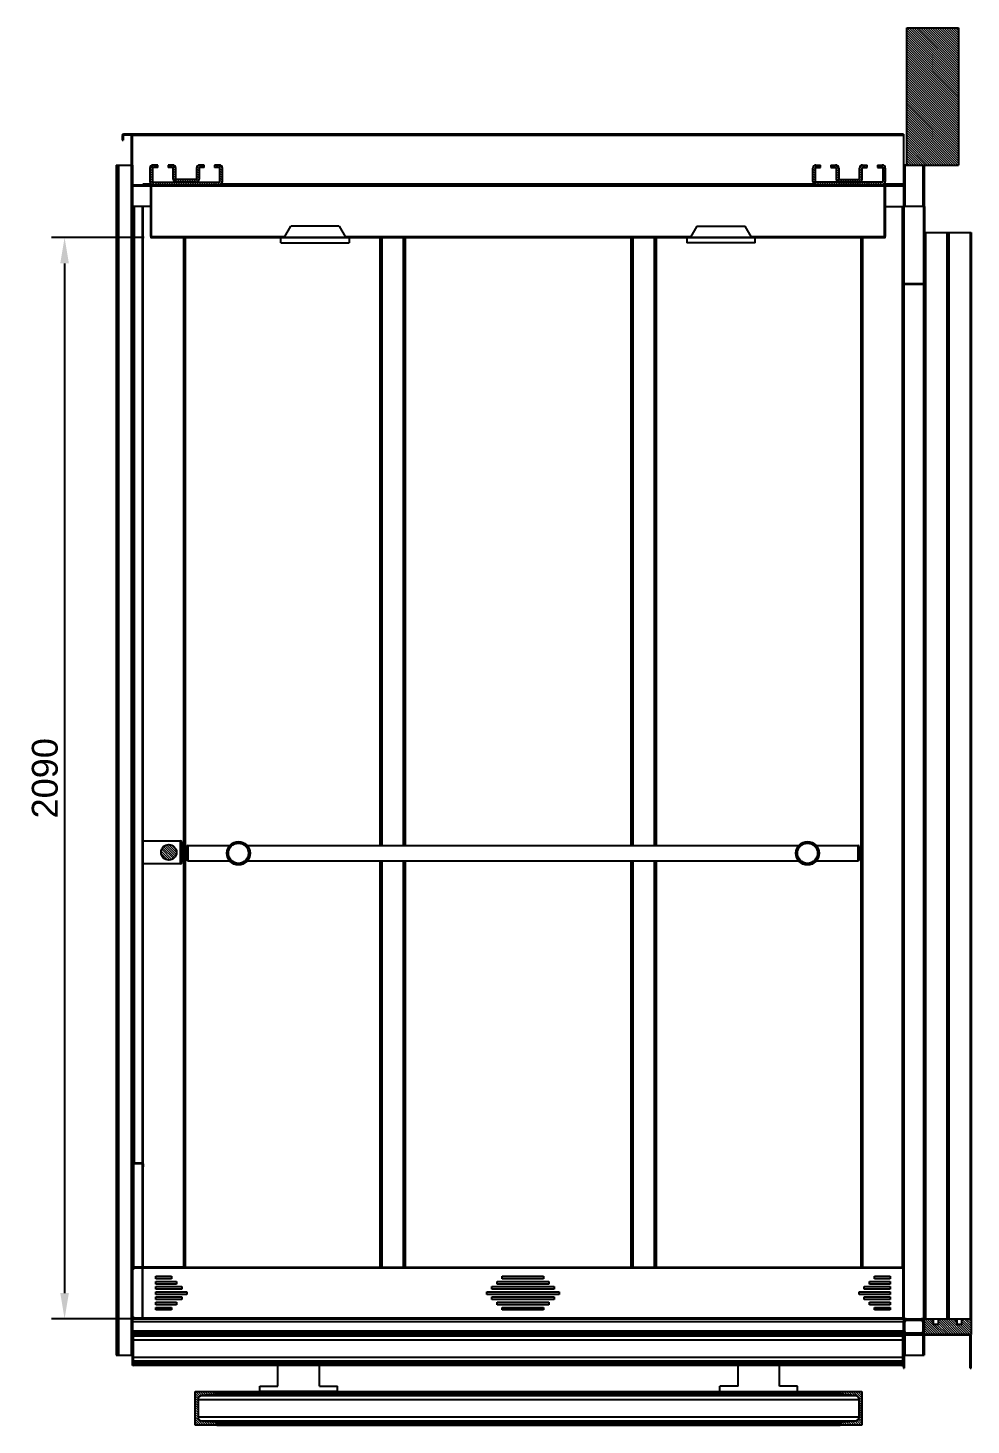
# Model space of a CAD drawing. Header units: millimetres. Extents: x -184 to 1878, y -156 to 4845.
# Drawn here: x -141 to 1682, y 2145 to 4845 of the extents above; entities that cross this region are included whole.
import ezdxf

# ---------------------------------------------------------------- set-up
doc = ezdxf.new("R2010")
doc.units = ezdxf.units.MM
doc.styles.get("Standard").update_dxf_attribs({"font": 'arial.ttf'})
doc.dimstyles.new('DimStyleALP', dxfattribs={"dimscale": 20, "dimtxt": 2.5, "dimasz": 2.5, "dimexe": 1.25, "dimexo": 0.625, "dimtad": 1, "dimdsep": 46, "dimtxsty": 'Standard', "dimcen": 2.5, "dimclrd": 60, "dimclre": 60, "dimadec": 0, "dimazin": 0, "dimtfac": 1, "dimtofl": 0, "dimtmove": 0, "dimatfit": 3, "dimfxl": 1, "dimarcsym": 0})
pattern_1 = [(315, (-221079.092, 46564.7524), (2.24506403, 2.24506403), [])]
pattern_2 = [(315, (-220979.092, 46564.7524), (2.24506403, 2.24506403), [])]

# ---------------------------------------------------------------- blocks, each defined once
blk = doc.blocks.new('*D0')
at = {"color": 60, "linetype": 'ByBlock', "lineweight": -2, "transparency": 16777216}
for p, q in [((84, 4440.2), (-95, 4440.2)), ((-70, 4390.2), (-70, 2400.2)), ((84, 2350.2), (-95, 2350.2))]:
    blk.add_line(p, q, dxfattribs=at)
at = {"color": 60, "transparency": 16777216}
for points in [[(-78.3, 4390.2), (-61.7, 4390.2), (-70, 4440.2)], [(-78.3, 2400.2), (-61.7, 2400.2), (-70, 2350.2)]]:
    blk.add_solid(points, dxfattribs=at)
at = {"layer": 'Defpoints', "color": 0, "transparency": 16777216}
for p in [(96.5, 4440.2), (-70, 2350.2), (96.5, 2350.2)]:
    blk.add_point(p, dxfattribs=at)
at = {"color": 0, "transparency": 16777216, "insert": (-108, 3395.2), "char_height": 50, "attachment_point": 5, "rotation": 90}
blk.add_mtext('2090', dxfattribs=at)

msp = doc.modelspace()

# ---------------------------------------------------------------- hatches: boundary and pattern name
at = {"linetype": 'Continuous', "lineweight": 18}
h = msp.add_hatch(dxfattribs=at)
h.set_pattern_fill('ANSI31', angle=-90, style=0)
h.set_pattern_definition(pattern_2)
h.paths.add_polyline_path([(1558, 4580.219), (1558, 4845.219), (1658, 4845.219), (1658, 4580.219)], flags=0)
h = msp.add_hatch(dxfattribs=at)
h.set_pattern_fill('ANSI31', angle=-90, style=0)
h.set_pattern_definition(pattern_1)
h.paths.add_polyline_path([(60, 2280.219), (60, 4580.219), (61.5, 4580.219), (61.5, 2280.219)], flags=0)
h = msp.add_hatch(dxfattribs=at)
h.set_pattern_fill('ANSI31', angle=-90, style=0)
h.set_pattern_definition(pattern_1)
edge = h.paths.add_edge_path(flags=0)
edge.add_line((110, 4580.219), (110, 4575.219))
edge.add_line((110, 4575.219), (101, 4575.219))
edge.add_arc((101, 4574.219), 1, 450, 540)
edge.add_line((100, 4574.219), (100, 4548.219))
edge.add_arc((101, 4548.219), 1, 540, 630)
edge.add_line((101, 4547.219), (229, 4547.219))
edge.add_arc((229, 4548.219), 1, 270, 360)
edge.add_line((230, 4548.219), (230, 4574.219))
edge.add_arc((229, 4574.219), 1, 360, 450)
edge.add_line((229, 4575.219), (220, 4575.219))
edge.add_line((220, 4575.219), (220, 4580.219))
edge.add_line((220, 4580.219), (229, 4580.219))
edge.add_arc((229, 4574.219), 6, 360, 450, ccw=False)
edge.add_line((235, 4574.219), (235, 4548.219))
edge.add_arc((229, 4548.219), 6, 270, 360, ccw=False)
edge.add_line((229, 4542.219), (101, 4542.219))
edge.add_arc((101, 4548.219), 6, 540, 630, ccw=False)
edge.add_line((95, 4548.219), (95, 4574.219))
edge.add_arc((101, 4574.219), 6, 450, 540, ccw=False)
edge.add_line((101, 4580.219), (110, 4580.219))
h = msp.add_hatch(dxfattribs=at)
h.set_pattern_fill('ANSI31', angle=-90, style=0)
h.set_pattern_definition(pattern_1)
edge = h.paths.add_edge_path(flags=0)
edge.add_line((200, 4580.219), (200, 4575.219))
edge.add_line((200, 4575.219), (191, 4575.219))
edge.add_arc((191, 4574.219), 1, 450, 540)
edge.add_line((190, 4574.219), (190, 4553.219))
edge.add_arc((184, 4553.219), 6, 270, 360, ccw=False)
edge.add_line((184, 4547.219), (146, 4547.219))
edge.add_arc((146, 4553.219), 6, 540, 630, ccw=False)
edge.add_line((140, 4553.219), (140, 4574.219))
edge.add_arc((139, 4574.219), 1, 360, 450)
edge.add_line((139, 4575.219), (130, 4575.219))
edge.add_line((130, 4575.219), (130, 4580.219))
edge.add_line((130, 4580.219), (139, 4580.219))
edge.add_arc((139, 4574.219), 6, 360, 450, ccw=False)
edge.add_line((145, 4574.219), (145, 4553.219))
edge.add_arc((146, 4553.219), 1, 540, 630)
edge.add_line((146, 4552.219), (184, 4552.219))
edge.add_arc((184, 4553.219), 1, 270, 360)
edge.add_line((185, 4553.219), (185, 4574.219))
edge.add_arc((191, 4574.219), 6, 450, 540, ccw=False)
edge.add_line((191, 4580.219), (200, 4580.219))
h = msp.add_hatch(dxfattribs=at)
h.set_pattern_fill('ANSI31', angle=-90, style=0)
h.set_pattern_definition(pattern_2)
edge = h.paths.add_edge_path(flags=0)
edge.add_line((1501.5, 4575.219), (1501.5, 4580.219))
edge.add_line((1501.5, 4580.219), (1510.5, 4580.219))
edge.add_arc((1510.5, 4574.219), 6, 360, 450, ccw=False)
edge.add_line((1516.5, 4574.219), (1516.5, 4548.219))
edge.add_arc((1510.5, 4548.219), 6, 270, 360, ccw=False)
edge.add_line((1510.5, 4542.219), (1382.5, 4542.219))
edge.add_arc((1382.5, 4548.219), 6, 540, 630, ccw=False)
edge.add_line((1376.5, 4548.219), (1376.5, 4574.219))
edge.add_arc((1382.5, 4574.219), 6, 450, 540, ccw=False)
edge.add_line((1382.5, 4580.219), (1391.5, 4580.219))
edge.add_line((1391.5, 4580.219), (1391.5, 4575.219))
edge.add_line((1391.5, 4575.219), (1382.5, 4575.219))
edge.add_arc((1382.5, 4574.219), 1, 450, 540)
edge.add_line((1381.5, 4574.219), (1381.5, 4548.219))
edge.add_arc((1382.5, 4548.219), 1, 540, 630)
edge.add_line((1382.5, 4547.219), (1510.5, 4547.219))
edge.add_arc((1510.5, 4548.219), 1, 270, 360)
edge.add_line((1511.5, 4548.219), (1511.5, 4574.219))
edge.add_arc((1510.5, 4574.219), 1, 360, 450)
edge.add_line((1510.5, 4575.219), (1501.5, 4575.219))
h = msp.add_hatch(dxfattribs=at)
h.set_pattern_fill('ANSI31', angle=-90, style=0)
h.set_pattern_definition(pattern_2)
edge = h.paths.add_edge_path(flags=0)
edge.add_line((1411.5, 4575.219), (1411.5, 4580.219))
edge.add_line((1411.5, 4580.219), (1420.5, 4580.219))
edge.add_arc((1420.5, 4574.219), 6, 360, 450, ccw=False)
edge.add_line((1426.5, 4574.219), (1426.5, 4553.219))
edge.add_arc((1427.5, 4553.219), 1, 540, 630)
edge.add_line((1427.5, 4552.219), (1465.5, 4552.219))
edge.add_arc((1465.5, 4553.219), 1, 270, 360)
edge.add_line((1466.5, 4553.219), (1466.5, 4574.219))
edge.add_arc((1472.5, 4574.219), 6, 450, 540, ccw=False)
edge.add_line((1472.5, 4580.219), (1481.5, 4580.219))
edge.add_line((1481.5, 4580.219), (1481.5, 4575.219))
edge.add_line((1481.5, 4575.219), (1472.5, 4575.219))
edge.add_arc((1472.5, 4574.219), 1, 450, 540)
edge.add_line((1471.5, 4574.219), (1471.5, 4553.219))
edge.add_arc((1465.5, 4553.219), 6, 270, 360, ccw=False)
edge.add_line((1465.5, 4547.219), (1427.5, 4547.219))
edge.add_arc((1427.5, 4553.219), 6, 540, 630, ccw=False)
edge.add_line((1421.5, 4553.219), (1421.5, 4574.219))
edge.add_arc((1420.5, 4574.219), 1, 360, 450)
edge.add_line((1420.5, 4575.219), (1411.5, 4575.219))
h = msp.add_hatch(dxfattribs=at)
h.set_pattern_fill('ANSI31', angle=-90, style=0)
h.set_pattern_definition(pattern_2)
edge = h.paths.add_edge_path(flags=0)
edge.add_line((1561.5, 4580.219), (1561.5, 4579.419))
edge.add_line((1561.5, 4579.419), (1553.3, 4579.419))
edge.add_arc((1553.3, 4578.419), 1, 450, 540)
edge.add_line((1552.3, 4578.419), (1552.3, 4352.019))
edge.add_arc((1553.3, 4352.019), 1, 540, 630)
edge.add_line((1553.3, 4351.019), (1589.7, 4351.019))
edge.add_arc((1589.7, 4352.019), 1, 270, 360)
edge.add_line((1590.7, 4352.019), (1590.7, 4380.219))
edge.add_line((1590.7, 4380.219), (1591.5, 4380.219))
edge.add_line((1591.5, 4380.219), (1591.5, 4352.019))
edge.add_arc((1589.7, 4352.019), 1.8, 270, 360, ccw=False)
edge.add_line((1589.7, 4350.219), (1553.3, 4350.219))
edge.add_arc((1553.3, 4352.019), 1.8, 540, 630, ccw=False)
edge.add_line((1551.5, 4352.019), (1551.5, 4578.419))
edge.add_arc((1553.3, 4578.419), 1.8, 450, 540, ccw=False)
edge.add_line((1553.3, 4580.219), (1561.5, 4580.219))
h = msp.add_hatch(dxfattribs=at)
h.set_pattern_fill('ANSI31', angle=-90, style=0)
h.set_pattern_definition(pattern_1)
h.paths.add_polyline_path([(61.5, 4480.219), (63, 4480.219), (63, 2651.019), (61.5, 2651.019)], flags=0)
h = msp.add_hatch(dxfattribs=at)
h.set_pattern_fill('ANSI31', angle=-90, style=0)
h.set_pattern_definition(pattern_1)
edge = h.paths.add_edge_path(flags=0)
edge.add_arc((131.5, 3252.019), 15, 270, 630, ccw=False)
h = msp.add_hatch(dxfattribs=at)
h.set_pattern_fill('ANSI31', angle=-90, style=0)
h.set_pattern_definition(pattern_1)
edge = h.paths.add_edge_path(flags=0)
edge.add_line((82.3, 2644.219), (81.5, 2644.219))
edge.add_line((81.5, 2644.219), (81.5, 2649.219))
edge.add_arc((80.5, 2649.219), 1, 360, 450)
edge.add_line((80.5, 2650.219), (62.5, 2650.219))
edge.add_arc((62.5, 2649.219), 1, 450, 540)
edge.add_line((61.5, 2649.219), (61.5, 2644.219))
edge.add_line((61.5, 2644.219), (60.7, 2644.219))
edge.add_line((60.7, 2644.219), (60.7, 2649.219))
edge.add_arc((62.5, 2649.219), 1.8, 450, 540, ccw=False)
edge.add_line((62.5, 2651.019), (80.5, 2651.019))
edge.add_arc((80.5, 2649.219), 1.8, 360, 450, ccw=False)
edge.add_line((82.3, 2649.219), (82.3, 2644.219))
h = msp.add_hatch(dxfattribs=at)
h.set_pattern_fill('ANSI31', angle=-90, style=0)
h.set_pattern_definition(pattern_1)
h.paths.add_polyline_path([(80.7, 2450.219), (80.7, 2650.219), (81.5, 2650.219), (81.5, 2450.219)], flags=0)
h = msp.add_hatch(dxfattribs=at)
h.set_pattern_fill('ANSI31', angle=-90, style=0)
h.set_pattern_definition(pattern_1)
edge = h.paths.add_edge_path(flags=0)
edge.add_line((61.5, 2355.219), (62.3, 2355.219))
edge.add_line((62.3, 2355.219), (62.3, 2352.019))
edge.add_arc((63.3, 2352.019), 1, 540, 630)
edge.add_line((63.3, 2351.019), (79.7, 2351.019))
edge.add_arc((79.7, 2352.019), 1, 270, 360)
edge.add_line((80.7, 2352.019), (80.7, 2448.419))
edge.add_arc((79.7, 2448.419), 1, 360, 450)
edge.add_line((79.7, 2449.419), (63.3, 2449.419))
edge.add_arc((63.3, 2448.419), 1, 450, 540)
edge.add_line((62.3, 2448.419), (62.3, 2445.219))
edge.add_line((62.3, 2445.219), (61.5, 2445.219))
edge.add_line((61.5, 2445.219), (61.5, 2448.419))
edge.add_arc((63.3, 2448.419), 1.8, 450, 540, ccw=False)
edge.add_line((63.3, 2450.219), (79.7, 2450.219))
edge.add_arc((79.7, 2448.419), 1.8, 360, 450, ccw=False)
edge.add_line((81.5, 2448.419), (81.5, 2352.019))
edge.add_arc((79.7, 2352.019), 1.8, 270, 360, ccw=False)
edge.add_line((79.7, 2350.219), (63.3, 2350.219))
edge.add_arc((63.3, 2352.019), 1.8, 540, 630, ccw=False)
edge.add_line((61.5, 2352.019), (61.5, 2355.219))
h = msp.add_hatch(dxfattribs=at)
h.set_pattern_fill('ANSI31', angle=-90, style=0)
h.set_pattern_definition(pattern_2)
edge = h.paths.add_edge_path(flags=0)
edge.add_line((1556.7, 2350.219), (1586.3, 2350.219))
edge.add_arc((1586.3, 2345.019), 5.2, 360, 450, ccw=False)
edge.add_line((1591.5, 2345.019), (1591.5, 2325.419))
edge.add_arc((1586.3, 2325.419), 5.2, 270, 360, ccw=False)
edge.add_line((1586.3, 2320.219), (1556.7, 2320.219))
edge.add_arc((1556.7, 2325.419), 5.2, 540, 630, ccw=False)
edge.add_line((1551.5, 2325.419), (1551.5, 2345.019))
edge.add_arc((1556.7, 2345.019), 5.2, 450, 540, ccw=False)
edge = h.paths.add_edge_path(flags=0)
edge.add_arc((1586.3, 2325.419), 2.6, 270, 360)
edge.add_line((1588.9, 2325.419), (1588.9, 2345.019))
edge.add_arc((1586.3, 2345.019), 2.6, 360, 450)
edge.add_line((1586.3, 2347.619), (1556.7, 2347.619))
edge.add_arc((1556.7, 2345.019), 2.6, 450, 540)
edge.add_line((1554.1, 2345.019), (1554.1, 2325.419))
edge.add_arc((1556.7, 2325.419), 2.6, 540, 630)
edge.add_line((1556.7, 2322.819), (1586.3, 2322.819))
h = msp.add_hatch(dxfattribs=at)
h.set_pattern_fill('ANSI31', angle=-90, style=0)
h.set_pattern_definition(pattern_2)
h.paths.add_polyline_path([(1682.3, 2350.219), (1682.3, 2320.219), (1591.5, 2320.219), (1591.5, 2350.219), (1609.2, 2350.219), (1609.2, 2340.219), (1619.2, 2340.219), (1619.2, 2350.219), (1654.6, 2350.219), (1654.6, 2340.219), (1664.6, 2340.219), (1664.6, 2350.219)], flags=0)
h = msp.add_hatch(dxfattribs=at)
h.set_pattern_fill('ANSI31', angle=-90, style=0)
h.set_pattern_definition(pattern_2)
edge = h.paths.add_edge_path()
edge.add_line((1682.3, 2255.219), (1680.8, 2255.219))
edge.add_line((1680.8, 2255.219), (1680.8, 2317.719))
edge.add_arc((1679.8, 2317.719), 1, 0, 90)
edge.add_line((1679.8, 2318.719), (1554, 2318.719))
edge.add_arc((1554, 2317.719), 1, 90.001899, 180.000105)
edge.add_line((1553, 2317.719), (1553, 2255.219))
edge.add_line((1553, 2255.219), (1551.5, 2255.219))
edge.add_line((1551.5, 2255.219), (1551.5, 2317.719))
edge.add_arc((1553.996, 2317.723), 2.496, 89.917788, 180.082246, ccw=False)
edge.add_line((1554, 2320.219), (1679.8, 2320.219))
edge.add_arc((1679.8, 2317.719), 2.5, 0, 90, ccw=False)
edge.add_line((1682.3, 2317.719), (1682.3, 2255.219))
h = msp.add_hatch(dxfattribs=at)
h.set_pattern_fill('ANSI31', angle=-90, style=0)
h.set_pattern_definition([(315, (-221123.092, 46564.7524), (2.24506403, 2.24506403), [])])
edge = h.paths.add_edge_path(flags=0)
edge.add_line((194.902, 2153.407), (220.819, 2151.334))
edge.add_arc((220.5, 2147.347), 4, 360, 445.426, ccw=False)
edge.add_line((224.5, 2147.347), (224.5, 2145.219))
edge.add_line((224.5, 2145.219), (182.5, 2145.219))
edge.add_line((182.5, 2145.219), (182.5, 2210.219))
edge.add_line((182.5, 2210.219), (224.5, 2210.219))
edge.add_line((224.5, 2210.219), (224.5, 2208.092))
edge.add_arc((220.5, 2208.092), 4, 274.574, 360, ccw=False)
edge.add_line((220.819, 2204.105), (194.902, 2202.032))
edge.add_arc((195.5, 2194.555), 7.5, 454.574, 540)
edge.add_line((188, 2194.555), (188, 2160.883))
edge.add_arc((195.5, 2160.883), 7.5, 540, 625.426)
h = msp.add_hatch(dxfattribs=at)
h.set_pattern_fill('ANSI31', angle=-90, style=0)
h.set_pattern_definition([(315, (-221023.592, 46564.7524), (2.24506403, 2.24506403), [])])
edge = h.paths.add_edge_path(flags=0)
edge.add_line((1429.3, 2145.219), (1429.3, 2147.347))
edge.add_arc((1433.3, 2147.347), 4, 454.574, 540, ccw=False)
edge.add_line((1432.981, 2151.334), (1458.898, 2153.407))
edge.add_arc((1458.3, 2160.883), 7.5, 274.574, 360)
edge.add_line((1465.8, 2160.883), (1465.8, 2194.555))
edge.add_arc((1458.3, 2194.555), 7.5, 360, 445.426)
edge.add_line((1458.898, 2202.032), (1432.981, 2204.105))
edge.add_arc((1433.3, 2208.092), 4, 540, 625.426, ccw=False)
edge.add_line((1429.3, 2208.092), (1429.3, 2210.219))
edge.add_line((1429.3, 2210.219), (1471.3, 2210.219))
edge.add_line((1471.3, 2210.219), (1471.3, 2145.219))
edge.add_line((1471.3, 2145.219), (1429.3, 2145.219))

# ---------------------------------------------------------------- linework, layer by layer
at = {"color": 7, "linetype": 'Continuous', "lineweight": 25}
for p, q in [((1558, 4845.22), (1658, 4845.22)), ((1558, 4580.219), (1558, 4845.22)), ((1658, 4845.22), (1658, 4580.219)), ((41.5, 4637.219), (43.5, 4637.219)), ((41.5, 4637.219), (41.5, 4628.219)), ((41.5, 4628.219), (43.5, 4628.219)), ((43.5, 4637.219), (43.5, 4628.219)), ((44.5, 4638.219), (44.5, 4640.219)), ((58.5, 4640.219), (44.5, 4640.219)), ((58.5, 4638.219), (44.5, 4638.219)), ((58.5, 4638.219), (58.5, 4640.219)), ((1551.5, 4640.219), (58.519, 4640.219)), ((61.5, 4637.219), (59.5, 4637.219)), ((59.5, 4580.219), (59.5, 4637.219)), ((61.5, 4580.219), (61.5, 4637.219)), ((1551.5, 4640.219), (1551.5, 4637.22)), ((1551.5, 4637.22), (1551.5, 4580.219)), ((29.5, 4580.219), (31, 4580.219)), ((30, 4580.219), (30, 2280.219)), ((31, 4580.219), (32.5, 4580.219)), ((31.5, 4580.219), (31.5, 2280.219)), ((32.5, 4580.219), (33.5, 4580.219)), ((33, 4580.219), (33, 2280.219)), ((34, 4580.219), (34, 2280.219)), ((34, 4580.219), (59, 4580.219)), ((59, 4580.219), (60, 4580.219)), ((59, 4580.219), (59, 2280.219)), ((61.5, 4580.219), (60, 4580.219)), ((60, 4580.219), (60, 2280.219)), ((61.5, 4580.219), (61.5, 2280.219)), ((95, 4574.219), (95, 4548.219)), ((100, 4574.219), (100, 4548.219)), ((110, 4580.219), (101, 4580.219)), ((110, 4575.22), (101, 4575.22)), ((110, 4575.22), (110, 4580.219)), ((139, 4580.219), (130, 4580.219)), ((130, 4580.219), (130, 4575.22)), ((139, 4575.22), (130, 4575.22)), ((140, 4553.219), (140, 4574.219)), ((145, 4553.219), (145, 4574.219)), ((185, 4574.219), (185, 4553.219)), ((190, 4574.219), (190, 4553.219)), ((200, 4580.219), (191, 4580.219)), ((200, 4575.22), (191, 4575.22)), ((200, 4575.22), (200, 4580.219)), ((229, 4580.219), (220, 4580.219)), ((220, 4580.219), (220, 4575.22)), ((229, 4575.22), (220, 4575.22)), ((230, 4548.219), (230, 4574.219)), ((235, 4548.219), (235, 4574.219)), ((1376.5, 4548.219), (1376.5, 4574.219)), ((1381.5, 4548.219), (1381.5, 4574.219)), ((1382.5, 4580.219), (1391.5, 4580.219)), ((1382.5, 4575.22), (1391.5, 4575.22)), ((1391.5, 4575.22), (1391.5, 4580.219)), ((1411.5, 4580.219), (1420.5, 4580.219)), ((1411.5, 4580.219), (1411.5, 4575.22)), ((1411.5, 4575.22), (1420.5, 4575.22)), ((1421.5, 4574.219), (1421.5, 4553.219)), ((1426.5, 4574.219), (1426.5, 4553.219)), ((1466.5, 4553.219), (1466.5, 4574.219)), ((1471.5, 4553.219), (1471.5, 4574.219)), ((1472.5, 4580.219), (1481.5, 4580.219)), ((1472.5, 4575.22), (1481.5, 4575.22)), ((1481.5, 4575.22), (1481.5, 4580.219)), ((1501.5, 4580.219), (1510.5, 4580.219)), ((1501.5, 4580.219), (1501.5, 4575.22)), ((1501.5, 4575.22), (1510.5, 4575.22)), ((1511.5, 4574.219), (1511.5, 4548.219)), ((1516.5, 4574.219), (1516.5, 4548.219)), ((1551.5, 4580.219), (1553.3, 4580.219)), ((1551.5, 4580.219), (1551.5, 4578.419)), ((1551.5, 4578.419), (1551.5, 4352.019)), ((1552.3, 4578.419), (1552.3, 4352.019)), ((1561.5, 4580.219), (1553.3, 4580.219)), ((1561.5, 4579.42), (1553.3, 4579.42)), ((1558, 4580.219), (1658, 4580.219)), ((1561.5, 4579.42), (1561.5, 4580.219)), ((1591.5, 4580.219), (1591.5, 4500.219)), ((61.5, 4542.22), (1551.5, 4542.22)), ((61.5, 4542.22), (61.5, 4540.219)), ((61.5, 4540.219), (1551.5, 4540.219)), ((96.5, 4540.219), (97.3, 4540.219)), ((96.5, 4442.019), (96.5, 4540.219)), ((97.3, 4442.019), (97.3, 4540.219)), ((98.007, 4442.019), (98.007, 4540.219)), ((101, 4547.219), (229, 4547.219)), ((101, 4542.22), (229, 4542.22)), ((184, 4552.22), (146, 4552.22)), ((184, 4547.219), (146, 4547.219)), ((1510.5, 4547.219), (1382.5, 4547.219)), ((1510.5, 4542.22), (1382.5, 4542.22)), ((1427.5, 4552.22), (1465.5, 4552.22)), ((1427.5, 4547.219), (1465.5, 4547.219)), ((1514.993, 4442.019), (1514.993, 4540.219)), ((1515.7, 4540.219), (1516.5, 4540.219)), ((1515.7, 4540.219), (1515.7, 4442.019)), ((1516.5, 4540.219), (1516.5, 4442.019)), ((1551.5, 4540.219), (1551.5, 4542.22)), ((61.5, 4501.019), (62.3, 4501.019)), ((62.3, 4501.019), (62.3, 4480.219)), ((63, 4501.019), (62.3, 4501.019)), ((63, 4501.019), (64.8, 4501.019)), ((63, 4501.019), (63, 4480.219)), ((64.8, 4501.019), (64.8, 2651.019)), ((64.8, 4501.019), (79.7, 4501.019)), ((79.7, 4501.019), (79.7, 2651.019)), ((79.7, 4501.019), (81.5, 4501.019)), ((81.5, 4501.019), (81.5, 2651.019)), ((96.5, 4500.219), (81.5, 4500.219)), ((98.007, 4500.219), (97.3, 4500.219)), ((1514.993, 4500.219), (1515.7, 4500.219)), ((1516.5, 4500.219), (1548.9, 4500.219)), ((1548.9, 4500.219), (1548.9, 2450.219)), ((1548.9, 4500.219), (1550.7, 4500.219)), ((1550.7, 4500.219), (1551.5, 4500.219)), ((1550.7, 4500.219), (1550.7, 2350.219)), ((1552.5, 4500.219), (1552.3, 4500.219)), ((1590.5, 4500.219), (1552.5, 4500.219)), ((1592.3, 4500.219), (1590.5, 4500.219)), ((1592.3, 4500.219), (1592.3, 2350.219)), ((61.5, 4480.219), (63, 4480.219)), ((61.5, 4480.219), (61.5, 2651.019)), ((63, 4480.219), (63, 2651.019)), ((355.081, 4441.019), (367.32, 4462.219)), ((460.679, 4462.219), (367.32, 4462.219)), ((460.679, 4462.219), (472.919, 4441.019)), ((1152.32, 4462.219), (1140.081, 4441.019)), ((1152.32, 4462.219), (1245.679, 4462.219)), ((1257.919, 4441.019), (1245.679, 4462.219)), ((98.3, 4441.019), (1514.7, 4441.019)), ((98.3, 4440.22), (1514.7, 4440.22)), ((161.5, 4440.22), (161.5, 2450.219)), ((348, 4430.22), (348, 4440.22)), ((348, 4430.22), (480, 4430.22)), ((480, 4440.22), (480, 4430.22)), ((541.5, 4440.22), (541.5, 3265.22)), ((586.5, 4440.22), (586.5, 3265.22)), ((1026.5, 4440.22), (1026.5, 3265.219)), ((1071.5, 4440.22), (1071.5, 3265.219)), ((1133, 4440.22), (1133, 4430.22)), ((1265, 4430.22), (1133, 4430.22)), ((1265, 4430.22), (1265, 4440.22)), ((1470.7, 4440.22), (1470.7, 2450.219)), ((1592.3, 4450.22), (1594.1, 4450.22)), ((1592.3, 4450.22), (1592.3, 2350.219)), ((1594.1, 4450.22), (1635.5, 4450.22)), ((1594.1, 4450.22), (1594.1, 2350.219)), ((1635.5, 4450.22), (1635.5, 2350.219)), ((1635.5, 4450.22), (1637.3, 4450.22)), ((1637.3, 4450.22), (1639.1, 4450.22)), ((1637.3, 4450.22), (1637.3, 2350.219)), ((1639.1, 4450.22), (1680.5, 4450.22)), ((1639.1, 4450.22), (1639.1, 2350.219)), ((1680.5, 4450.22), (1680.5, 2350.219)), ((1680.5, 4450.22), (1682.3, 4450.22)), ((1682.3, 4450.22), (1682.3, 2350.219)), ((1591.5, 4380.219), (1590.7, 4380.219)), ((1590.7, 4352.019), (1590.7, 4380.219)), ((1591.5, 4352.019), (1591.5, 4380.219)), ((1553.3, 4351.02), (1589.7, 4351.02)), ((1553.3, 4350.219), (1589.7, 4350.219)), ((81.5, 3274.519), (153.5, 3274.519)), ((156.5, 3252.019), (156.5, 3271.519)), ((156.5, 3232.519), (156.5, 3252.019)), ((166.1, 3262.219), (166.1, 3250.219)), ((166.1, 3250.219), (166.1, 3238.219)), ((169.1, 3265.219), (249.329, 3265.219)), ((282.87, 3265.219), (1349.329, 3265.219)), ((1382.87, 3265.219), (1463.1, 3265.219)), ((1466.1, 3250.219), (1466.1, 3262.219)), ((1466.1, 3238.219), (1466.1, 3250.219)), ((153.5, 3229.519), (81.5, 3229.519)), ((249.329, 3235.219), (169.1, 3235.219)), ((1349.329, 3235.219), (282.87, 3235.219)), ((541.5, 3235.22), (541.5, 2450.22)), ((586.5, 3235.22), (586.5, 2450.22)), ((1026.5, 3235.219), (1026.5, 2450.219)), ((1071.5, 3235.219), (1071.5, 2450.219)), ((1463.1, 3235.219), (1382.87, 3235.219)), ((60.7, 2649.219), (60.7, 2644.219)), ((63, 2651.019), (61.5, 2651.019)), ((61.5, 2649.219), (61.5, 2644.219)), ((62.3, 2650.199), (62.3, 2450.219)), ((80.5, 2651.019), (62.5, 2651.019)), ((80.5, 2650.219), (62.5, 2650.219)), ((63.3, 2650.219), (63.3, 2450.219)), ((79.7, 2650.219), (79.7, 2450.219)), ((80.5, 2651.019), (81.5, 2651.019)), ((81.5, 2650.219), (80.7, 2650.219)), ((80.7, 2650.219), (80.7, 2450.219)), ((81.5, 2651.019), (81.5, 2650.716)), ((81.5, 2650.219), (81.5, 2450.219)), ((81.5, 2644.219), (81.5, 2649.219)), ((82.3, 2644.219), (82.3, 2649.219)), ((60.7, 2644.219), (61.5, 2644.219)), ((81.5, 2644.219), (82.3, 2644.219)), ((61.5, 2450.219), (62.3, 2450.219)), ((61.5, 2448.419), (61.5, 2445.219)), ((61.5, 2445.219), (62.3, 2445.219)), ((62.3, 2450.219), (63.3, 2450.219)), ((62.3, 2448.419), (62.3, 2445.219)), ((79.7, 2450.219), (63.3, 2450.219)), ((79.7, 2449.419), (63.3, 2449.419)), ((79.7, 2450.219), (80.7, 2450.219)), ((80.7, 2450.219), (81.5, 2450.219)), ((80.7, 2352.019), (80.7, 2448.419)), ((159.7, 2450.219), (81.5, 2450.219)), ((81.5, 2352.019), (81.5, 2448.419)), ((106.5, 2427.719), (106.5, 2432.719)), ((106.5, 2432.719), (136.5, 2432.719)), ((136.5, 2432.719), (136.5, 2427.719)), ((161.5, 2450.219), (159.7, 2450.219)), ((161.5, 2450.219), (163.3, 2450.219)), ((163.3, 2450.219), (537.9, 2450.219)), ((539.7, 2450.22), (541.5, 2450.22)), ((541.5, 2450.22), (543.3, 2450.22)), ((543.3, 2450.22), (584.7, 2450.22)), ((584.7, 2450.22), (586.5, 2450.22)), ((586.5, 2450.22), (588.3, 2450.22)), ((588.3, 2450.22), (1024.7, 2450.219)), ((776.1, 2427.719), (776.1, 2432.719)), ((776.1, 2432.719), (856.1, 2432.719)), ((856.1, 2432.719), (856.1, 2427.719)), ((1024.7, 2450.219), (1026.5, 2450.219)), ((1026.5, 2450.219), (1028.3, 2450.219)), ((1028.3, 2450.219), (1069.7, 2450.219)), ((1069.7, 2450.219), (1071.5, 2450.219)), ((1071.5, 2450.219), (1073.3, 2450.219)), ((1075.1, 2450.219), (1468.9, 2450.219)), ((1468.9, 2450.219), (1470.7, 2450.219)), ((1470.7, 2450.219), (1472.5, 2450.219)), ((1472.5, 2450.219), (1548.9, 2450.219)), ((1495.7, 2427.719), (1495.7, 2432.719)), ((1495.7, 2432.719), (1525.7, 2432.719)), ((1525.7, 2432.719), (1525.7, 2427.719)), ((1548.9, 2450.219), (1550.7, 2450.219)), ((136.5, 2427.719), (106.5, 2427.719)), ((106.5, 2417.719), (106.5, 2422.719)), ((106.5, 2422.719), (146.5, 2422.719)), ((146.5, 2417.719), (106.5, 2417.719)), ((106.5, 2407.719), (106.5, 2412.719)), ((106.5, 2412.719), (156.5, 2412.719)), ((156.5, 2407.719), (106.5, 2407.719)), ((146.5, 2422.719), (146.5, 2417.719)), ((156.5, 2412.719), (156.5, 2407.719)), ((756.1, 2407.719), (756.1, 2412.719)), ((756.1, 2412.719), (876.1, 2412.719)), ((876.1, 2407.719), (756.1, 2407.719)), ((766.1, 2417.719), (766.1, 2422.719)), ((766.1, 2422.719), (866.1, 2422.719)), ((866.1, 2417.719), (766.1, 2417.719)), ((856.1, 2427.719), (776.1, 2427.719)), ((866.1, 2422.719), (866.1, 2417.719)), ((876.1, 2412.719), (876.1, 2407.719)), ((1475.7, 2407.719), (1475.7, 2412.719)), ((1475.7, 2412.719), (1525.7, 2412.719)), ((1525.7, 2407.719), (1475.7, 2407.719)), ((1485.7, 2417.719), (1485.7, 2422.719)), ((1485.7, 2422.719), (1525.7, 2422.719)), ((1525.7, 2417.719), (1485.7, 2417.719)), ((1525.7, 2427.719), (1495.7, 2427.719)), ((1525.7, 2422.719), (1525.7, 2417.719)), ((1525.7, 2412.719), (1525.7, 2407.719)), ((106.5, 2397.719), (106.5, 2402.719)), ((106.5, 2402.719), (166.5, 2402.719)), ((166.5, 2397.719), (106.5, 2397.719)), ((106.5, 2392.719), (156.5, 2392.719)), ((106.5, 2387.719), (106.5, 2392.719)), ((156.5, 2387.719), (106.5, 2387.719)), ((106.5, 2382.719), (146.5, 2382.719)), ((106.5, 2377.719), (106.5, 2382.719)), ((146.5, 2377.719), (106.5, 2377.719)), ((146.5, 2382.719), (146.5, 2377.719)), ((156.5, 2392.719), (156.5, 2387.719)), ((166.5, 2402.719), (166.5, 2397.719)), ((746.1, 2397.719), (746.1, 2402.719)), ((746.1, 2402.719), (886.1, 2402.719)), ((886.1, 2397.719), (746.1, 2397.719)), ((756.1, 2387.719), (756.1, 2392.719)), ((756.1, 2392.719), (876.1, 2392.719)), ((876.1, 2387.719), (756.1, 2387.719)), ((766.1, 2377.719), (766.1, 2382.719)), ((766.1, 2382.719), (866.1, 2382.719)), ((866.1, 2377.719), (766.1, 2377.719)), ((866.1, 2382.719), (866.1, 2377.719)), ((876.1, 2392.719), (876.1, 2387.719)), ((886.1, 2402.719), (886.1, 2397.719)), ((1465.7, 2397.719), (1465.7, 2402.719)), ((1465.7, 2402.719), (1525.7, 2402.719)), ((1525.7, 2397.719), (1465.7, 2397.719)), ((1475.7, 2387.719), (1475.7, 2392.719)), ((1475.7, 2392.719), (1525.7, 2392.719)), ((1525.7, 2387.719), (1475.7, 2387.719)), ((1485.7, 2377.719), (1485.7, 2382.719)), ((1485.7, 2382.719), (1525.7, 2382.719)), ((1525.7, 2377.719), (1485.7, 2377.719)), ((1525.7, 2402.719), (1525.7, 2397.719)), ((1525.7, 2392.719), (1525.7, 2387.719)), ((1525.7, 2382.719), (1525.7, 2377.719)), ((61.5, 2355.219), (61.5, 2352.019)), ((62.3, 2355.219), (61.5, 2355.219)), ((61.5, 2350.219), (1551.5, 2350.219)), ((61.5, 2345.219), (61.5, 2350.219)), ((62.3, 2355.219), (62.3, 2352.019)), ((63.3, 2351.019), (79.7, 2351.019)), ((63.3, 2350.219), (79.7, 2350.219)), ((106.5, 2372.719), (136.5, 2372.719)), ((106.5, 2367.719), (106.5, 2372.719)), ((136.5, 2367.719), (106.5, 2367.719)), ((136.5, 2372.719), (136.5, 2367.719)), ((776.1, 2367.719), (776.1, 2372.719)), ((776.1, 2372.719), (856.1, 2372.719)), ((856.1, 2367.719), (776.1, 2367.719)), ((856.1, 2372.719), (856.1, 2367.719)), ((1495.7, 2367.719), (1495.7, 2372.719)), ((1495.7, 2372.719), (1525.7, 2372.719)), ((1525.7, 2367.719), (1495.7, 2367.719)), ((1525.7, 2372.719), (1525.7, 2367.719)), ((1551.5, 2350.219), (1551.5, 2345.219)), ((1552.5, 2350.219), (1551.5, 2350.219)), ((1556.7, 2350.219), (1552.5, 2350.219)), ((1556.7, 2350.219), (1586.3, 2350.219)), ((1590.5, 2350.219), (1586.3, 2350.219)), ((1591.5, 2350.219), (1590.5, 2350.219)), ((1591.5, 2350.219), (1609.2, 2350.219)), ((1591.5, 2320.219), (1591.5, 2350.219)), ((1609.2, 2350.219), (1609.2, 2340.219)), ((1609.2, 2350.219), (1619.2, 2350.219)), ((1619.2, 2350.219), (1654.6, 2350.219)), ((1619.2, 2340.219), (1619.2, 2350.219)), ((1654.6, 2350.219), (1654.6, 2340.219)), ((1654.6, 2350.219), (1664.6, 2350.219)), ((1664.6, 2350.219), (1682.3, 2350.219)), ((1664.6, 2340.219), (1664.6, 2350.219)), ((1682.3, 2350.219), (1682.3, 2320.219)), ((61.5, 2345.219), (1551.5, 2345.219)), ((61.5, 2327.219), (61.5, 2345.219)), ((61.5, 2327.219), (1551.5, 2327.219)), ((61.5, 2263.219), (61.5, 2324.219)), ((63.5, 2263.219), (63.5, 2324.219)), ((1549.5, 2323.092), (63.5, 2323.092)), ((64.5, 2327.219), (1548.5, 2327.219)), ((64.5, 2325.219), (1548.5, 2325.219)), ((1549.5, 2324.219), (1549.5, 2263.219)), ((1551.5, 2345.219), (1551.5, 2327.219)), ((1551.5, 2325.419), (1551.5, 2345.019)), ((1551.5, 2324.219), (1551.5, 2263.219)), ((1554.1, 2325.419), (1554.1, 2345.019)), ((1556.7, 2347.619), (1586.3, 2347.619)), ((1586.3, 2322.819), (1556.7, 2322.819)), ((1588.9, 2345.019), (1588.9, 2325.419)), ((1591.5, 2345.019), (1591.5, 2325.419)), ((1609.2, 2340.219), (1619.2, 2340.219)), ((1654.6, 2340.219), (1664.6, 2340.219)), ((1549.5, 2319.105), (63.5, 2319.105)), ((1549.5, 2317.032), (63.5, 2317.032)), ((1549.5, 2309.555), (63.5, 2309.555)), ((1551.5, 2317.719), (1551.5, 2255.219)), ((1553, 2317.719), (1553, 2255.219)), ((1679.8, 2320.219), (1554, 2320.219)), ((1679.8, 2318.719), (1554, 2318.719)), ((1586.3, 2320.219), (1556.7, 2320.219)), ((1682.3, 2320.219), (1591.5, 2320.219)), ((1591.5, 2318.719), (1591.5, 2280.219)), ((1680.8, 2255.219), (1680.8, 2317.719)), ((1682.3, 2255.219), (1682.3, 2317.719)), ((30, 2280.219), (31.5, 2280.219)), ((31.5, 2280.219), (33, 2280.219)), ((33, 2280.219), (34, 2280.219)), ((34, 2280.219), (59, 2280.219)), ((59, 2280.219), (60, 2280.219)), ((60, 2280.219), (61.5, 2280.219)), ((1549.5, 2275.883), (63.5, 2275.883)), ((1549.5, 2268.407), (63.5, 2268.407)), ((1553, 2280.219), (1554, 2280.219)), ((1554, 2280.219), (1589, 2280.219)), ((1589, 2280.219), (1591.5, 2280.219)), ((61.5, 2260.219), (61.5, 2263.219)), ((63.5, 2260.219), (61.5, 2260.219)), ((1549.5, 2266.334), (63.5, 2266.334)), ((63.5, 2260.219), (63.5, 2260.391)), ((81.5, 2262.219), (64.5, 2262.219)), ((81.5, 2260.219), (64.5, 2260.219)), ((81.5, 2262.219), (81.5, 2260.219)), ((1531.5, 2260.219), (81.5, 2260.219)), ((1548.5, 2262.219), (1531.5, 2262.219)), ((1531.5, 2260.219), (1531.5, 2262.219)), ((1548.5, 2260.219), (1531.5, 2260.219)), ((1551.5, 2255.219), (1553, 2255.219)), ((1680.8, 2255.219), (1682.3, 2255.219)), ((182.5, 2210.219), (224.5, 2210.219)), ((182.5, 2145.219), (182.5, 2210.219)), ((188, 2194.555), (188, 2160.883)), ((188, 2194.555), (1465.8, 2194.555)), ((220.819, 2204.105), (194.902, 2202.032)), ((194.902, 2202.032), (1458.898, 2202.032)), ((220.819, 2204.105), (1432.981, 2204.105)), ((224.5, 2210.219), (224.5, 2208.092)), ((224.5, 2210.219), (1429.3, 2210.219)), ((224.5, 2208.092), (1429.3, 2208.092)), ((1429.3, 2210.219), (1471.3, 2210.219)), ((1429.3, 2208.092), (1429.3, 2210.219)), ((1458.898, 2202.032), (1432.981, 2204.105)), ((1465.8, 2160.883), (1465.8, 2194.555)), ((1471.3, 2210.219), (1471.3, 2145.219)), ((188, 2160.883), (1465.8, 2160.883)), ((224.5, 2145.219), (182.5, 2145.219)), ((194.902, 2153.407), (220.819, 2151.334)), ((194.902, 2153.407), (1458.898, 2153.407)), ((220.819, 2151.334), (1432.981, 2151.334)), ((224.5, 2147.347), (224.5, 2145.219)), ((224.5, 2147.347), (1429.3, 2147.347)), ((224.5, 2145.219), (1429.3, 2145.219)), ((1429.3, 2145.219), (1429.3, 2147.347)), ((1471.3, 2145.219), (1429.3, 2145.219)), ((1432.981, 2151.334), (1458.898, 2153.407))]:
    msp.add_line(p, q, dxfattribs=at)
at = {"color": 8, "linetype": 'Continuous', "lineweight": 25}
for p, q in [((1551.5, 4637.22), (61.5, 4637.22)), ((1554, 4579.42), (1554, 4500.219)), ((1589, 4580.219), (1589, 4500.219)), ((97.683, 4543.219), (81.5, 4543.219)), ((1379.183, 4543.219), (232.317, 4543.219)), ((1551.5, 4543.219), (1513.817, 4543.219)), ((1552.5, 4500.219), (1552.5, 4351.419)), ((1590.5, 4500.219), (1590.5, 4351.419)), ((98.007, 4442.019), (355.658, 4442.019)), ((159.7, 4440.22), (159.7, 2450.219)), ((163.3, 4440.22), (163.3, 2450.219)), ((472.342, 4442.019), (1140.658, 4442.019)), ((539.7, 4440.22), (539.7, 3265.22)), ((543.3, 4440.22), (543.3, 3265.22)), ((584.7, 4440.22), (584.7, 3265.22)), ((588.3, 4440.22), (588.3, 3265.22)), ((1024.7, 4440.22), (1024.7, 3265.219)), ((1028.3, 4440.22), (1028.3, 3265.219)), ((1069.7, 4440.22), (1069.7, 3265.219)), ((1073.3, 4440.22), (1073.3, 3265.219)), ((1257.342, 4442.019), (1514.993, 4442.019)), ((1468.9, 4440.22), (1468.9, 2450.219)), ((1472.5, 4440.22), (1472.5, 2450.219)), ((1552.5, 4350.407), (1552.5, 2350.219)), ((1590.5, 4350.407), (1590.5, 2350.219)), ((153.5, 3274.519), (153.5, 3252.019)), ((153.5, 3252.019), (153.5, 3229.519)), ((169.1, 3250.219), (169.1, 3265.219)), ((169.1, 3235.219), (169.1, 3250.219)), ((1463.1, 3265.219), (1463.1, 3250.219)), ((1463.1, 3250.219), (1463.1, 3235.219)), ((539.7, 3235.22), (539.7, 2450.22)), ((543.3, 3235.22), (543.3, 2450.22)), ((584.7, 3235.22), (584.7, 2450.22)), ((588.3, 3235.22), (588.3, 2450.22)), ((1024.7, 3235.219), (1024.7, 2450.219)), ((1028.3, 3235.219), (1028.3, 2450.219)), ((1069.7, 3235.219), (1069.7, 2450.219)), ((1073.3, 3235.219), (1073.3, 2450.219)), ((80.7, 2448.419), (62.3, 2448.419)), ((1550.7, 2448.419), (81.5, 2448.419)), ((80.7, 2352.019), (62.3, 2352.019)), ((1550.7, 2352.019), (81.5, 2352.019)), ((1554, 2350.219), (1554, 2349.464)), ((1589, 2350.219), (1589, 2349.464)), ((1554, 2320.975), (1554, 2320.219)), ((1554, 2318.719), (1554, 2280.219)), ((1589, 2320.975), (1589, 2320.219)), ((1589, 2318.719), (1589, 2280.219)), ((1548.988, 2262.347), (64.012, 2262.347))]:
    msp.add_line(p, q, dxfattribs=at)
at = {"linetype": 'ByBlock'}
for p, q in [((342.5, 2220.219), (342.5, 2260.219)), ((422.5, 2220.219), (422.5, 2260.219)), ((1231.8, 2220.219), (1231.8, 2260.219)), ((1311.8, 2220.219), (1311.8, 2260.219)), ((307.5, 2210.219), (307.5, 2220.219)), ((307.5, 2220.219), (342.5, 2220.219)), ((422.5, 2220.219), (457.5, 2220.219)), ((457.5, 2210.219), (457.5, 2220.219)), ((1196.8, 2210.219), (1196.8, 2220.219)), ((1231.8, 2220.219), (1196.8, 2220.219)), ((1346.8, 2220.219), (1311.8, 2220.219)), ((1346.8, 2210.219), (1346.8, 2220.219)), ((457.5, 2210.219), (307.5, 2210.219)), ((1196.8, 2210.219), (1346.8, 2210.219))]:
    msp.add_line(p, q, dxfattribs=at)
msp.add_lwpolyline([(1516.5, 4540.219), (96.5, 4540.219), (96.5, 4440.219), (1516.5, 4440.219)], close=True, dxfattribs=at)
at = {"color": 7, "linetype": 'Continuous', "lineweight": 25}
for centre, radius in [((131.5, 3252.019), 15), ((266.1, 3250.219), 22.5), ((266.1, 3250.219), 19.5), ((1366.1, 3250.219), 22.5), ((1366.1, 3250.219), 19.5)]:
    msp.add_circle(centre, radius, dxfattribs=at)
for centre, radius, start, end in [((44.5, 4637.219), 3, 90, 180), ((44.5, 4637.219), 1, 90, 180), ((58.5, 4637.219), 3, 0, 90), ((58.5, 4637.219), 1, 0, 90), ((101, 4574.219), 6, 90, 180), ((101, 4574.219), 1, 90, 180), ((139, 4574.219), 6, 0, 90), ((139, 4574.219), 1, 0, 90), ((191, 4574.219), 6, 90, 180), ((191, 4574.219), 1, 90, 180), ((229, 4574.219), 6, 0, 90), ((229, 4574.219), 1, 0, 90), ((1382.5, 4574.219), 6, 90, 180), ((1382.5, 4574.219), 1, 90, 180), ((1420.5, 4574.219), 6, 0, 90), ((1420.5, 4574.219), 1, 0, 90), ((1472.5, 4574.219), 6, 90, 180), ((1472.5, 4574.219), 1, 90, 180), ((1510.5, 4574.219), 6, 0, 90), ((1510.5, 4574.219), 1, 0, 90), ((1553.3, 4578.419), 1.8, 90, 180), ((1553.3, 4578.419), 1, 90, 180), ((101, 4548.219), 6, 180, 270), ((101, 4548.219), 1, 180, 270), ((146, 4553.219), 6, 180, 270), ((146, 4553.219), 1, 180, 270), ((184, 4553.219), 1, 270, 0), ((184, 4553.219), 6, 270, 0), ((229, 4548.219), 1, 270, 0), ((229, 4548.219), 6, 270, 0), ((1382.5, 4548.219), 6, 180, 270), ((1382.5, 4548.219), 1, 180, 270), ((1427.5, 4553.219), 6, 180, 270), ((1427.5, 4553.219), 1, 180, 270), ((1465.5, 4553.219), 6, 270, 0), ((1465.5, 4553.219), 1, 270, 0), ((1510.5, 4548.219), 1, 270, 0), ((1510.5, 4548.219), 6, 270, 0), ((98.3, 4442.019), 1.8, 180, 270), ((98.3, 4442.019), 1, 180, 270), ((1514.7, 4442.019), 1, 270, 0), ((1514.7, 4442.019), 1.8, 270, 0), ((1553.3, 4352.019), 1.8, 180, 270), ((1553.3, 4352.019), 1, 180, 270), ((1589.7, 4352.019), 1, 270, 0), ((1589.7, 4352.019), 1.8, 270, 0), ((153.5, 3271.519), 3, 0, 90), ((169.1, 3262.219), 3, 90, 180), ((1463.1, 3262.219), 3, 0, 90), ((153.5, 3232.519), 3, 270, 0), ((169.1, 3238.219), 3, 180, 270), ((1463.1, 3238.219), 3, 270, 0), ((62.5, 2649.219), 1.8, 90, 180), ((62.5, 2649.219), 1, 90, 180), ((80.5, 2649.219), 1.8, 0, 90), ((80.5, 2649.219), 1, 0, 90), ((63.3, 2448.419), 1.8, 90, 180), ((63.3, 2448.419), 1, 90, 180), ((79.7, 2448.419), 1.8, 0, 90), ((79.7, 2448.419), 1, 0, 90), ((63.3, 2352.019), 1.8, 180, 270), ((63.3, 2352.019), 1, 180, 270), ((79.7, 2352.019), 1, 270, 0), ((79.7, 2352.019), 1.8, 270, 0), ((1556.7, 2345.019), 5.2, 90, 180), ((1586.3, 2345.019), 5.2, 0, 90), ((64.5, 2324.219), 3, 90, 180), ((64.5, 2324.219), 1, 90, 180), ((1548.5, 2324.219), 3, 0, 90), ((1548.5, 2324.219), 1, 0, 90), ((1556.7, 2325.419), 5.2, 180, 270), ((1556.7, 2345.019), 2.6, 90, 180), ((1556.7, 2325.419), 2.6, 180, 270), ((1586.3, 2345.019), 2.6, 0, 90), ((1586.3, 2325.419), 5.2, 270, 0), ((1586.3, 2325.419), 2.6, 270, 0), ((1554.064, 2317.655), 2.565, 91.434615, 178.565914), ((1554, 2317.719), 1, 90.000183, 180.001127), ((1679.8, 2317.719), 2.5, 0, 90), ((1679.8, 2317.719), 1, 0, 90), ((64.5, 2263.219), 3, 180, 270), ((64.5, 2263.219), 1, 180, 270), ((1548.5, 2263.219), 1, 270, 0), ((1548.502, 2263.218), 2.998, 269.964115, 0.036021), ((195.5, 2194.555), 7.5, 94.574, 180), ((220.5, 2208.092), 4, 274.574, 0), ((1433.3, 2208.092), 4, 180, 265.426), ((1458.3, 2194.555), 7.5, 0, 85.426), ((195.5, 2160.883), 7.5, 180, 265.426), ((1458.3, 2160.883), 7.5, 274.574, 0), ((220.5, 2147.347), 4, 0, 85.426), ((1433.3, 2147.347), 4, 94.574, 180)]:
    msp.add_arc(centre, radius, start, end, dxfattribs=at)
for points, knots in [([(98.115, 4441.054), (98.103, 4441.144), (98.067, 4441.422), (98.031, 4441.778), (98.007, 4442.019)], [0, 0, 0, 0, 0.32144037, 1, 1, 1, 1]), ([(98.3, 4441.019), (98.276, 4441.034), (98.227, 4441.064), (98.154, 4441.296), (98.08, 4441.626), (98.031, 4441.888), (98.007, 4442.019)], [0, 0, 0, 0, 0.25001953, 0.50009791, 0.74999534, 1, 1, 1, 1]), ([(1514.993, 4442.019), (1514.968, 4441.888), (1514.92, 4441.626), (1514.846, 4441.296), (1514.773, 4441.064), (1514.724, 4441.034), (1514.7, 4441.019)], [0, 0, 0, 0, 0.25000466, 0.49990209, 0.74998047, 1, 1, 1, 1]), ([(1514.993, 4442.019), (1514.968, 4441.778), (1514.933, 4441.423), (1514.897, 4441.146), (1514.885, 4441.057)], [0, 0, 0, 0, 0.68101992, 1, 1, 1, 1])]:
    msp.add_open_spline(points, degree=3, knots=knots, dxfattribs=at)

# ---------------------------------------------------------------- dimensions: what is measured, and where the dimension line sits
dim = msp.add_linear_dim(base=(-70, 2350.219), p1=(96.5, 4440.219), p2=(96.5, 2350.219), angle=90, dimstyle='DimStyleALP')
dim.commit()
dim.dimension.update_dxf_attribs({"geometry": '*D0', "text_midpoint": (-70, 3395.219), "dimtype": 128})

doc.saveas('drawing.dxf')
